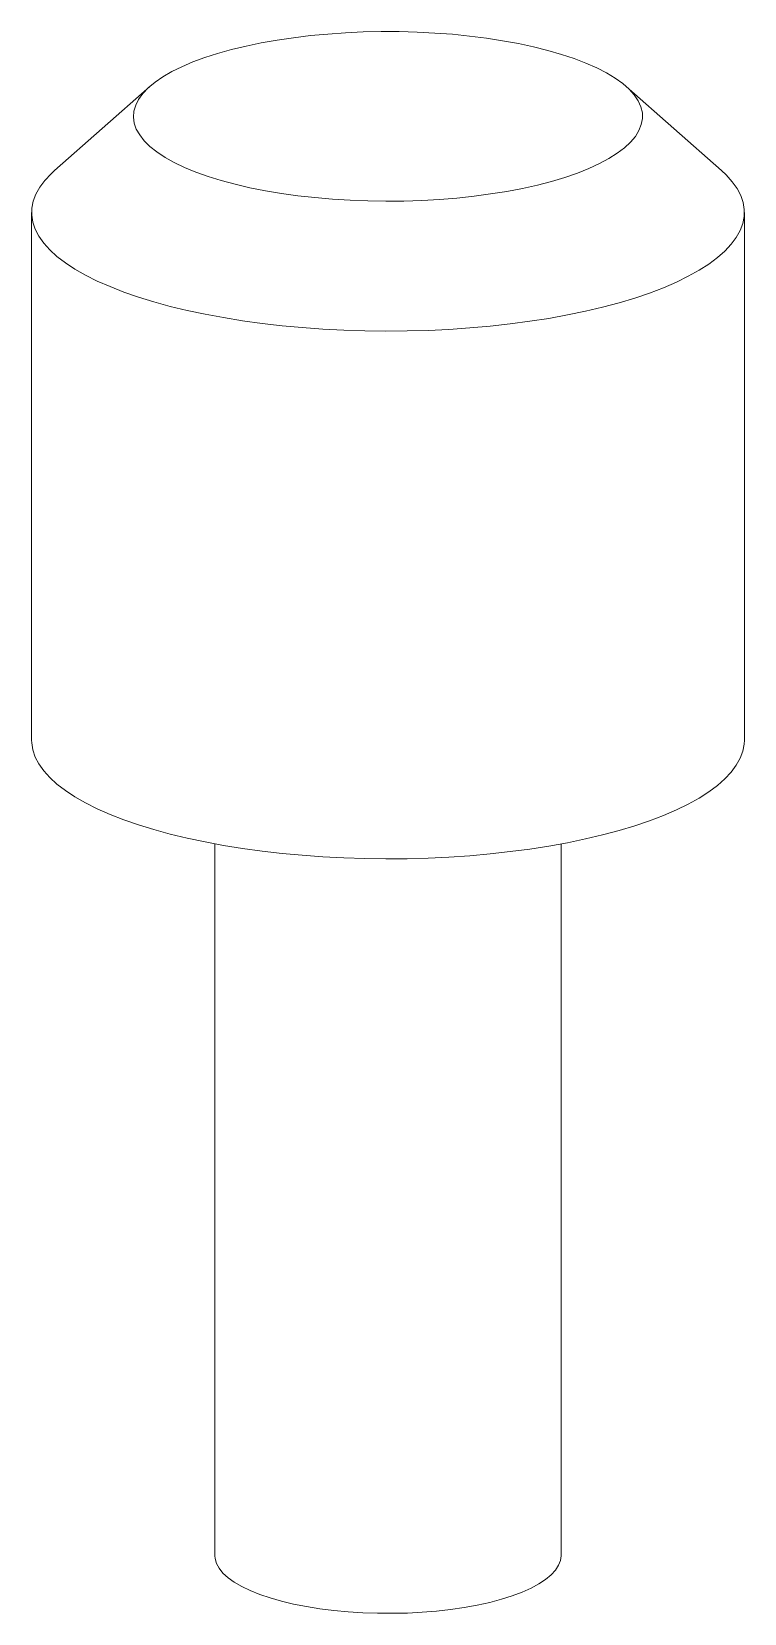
# Paper-space layout '_Dimetric' of a CAD drawing. Header units: millimetres. Extents: x -3.5 to 3.5, y -8.6 to 7.
import ezdxf

# ---------------------------------------------------------------- set-up
doc = ezdxf.new("R2010")
doc.units = ezdxf.units.MM

psp = doc.layouts.new('_Dimetric')

# ---------------------------------------------------------------- linework, layer by layer
at = {"color": 7, "linetype": 'Continuous', "lineweight": 15}
for p, q in [((-2.339, 6.423), (-3.274, 5.598)), ((3.274, 5.598), (2.339, 6.423)), ((-3.5, 5.185), (-3.5, 0)), ((3.5, 0), (3.5, 5.185)), ((-1.7, -1.02), (-1.7, -8.014)), ((1.7, -8.014), (1.7, -1.02))]:
    psp.add_line(p, q, dxfattribs=at)
at = {"color": 7, "linetype": 'Continuous', "lineweight": 15, "flags": 128}
for points in [[(-0.884, 5.349), (-0.717, 5.33), (-0.546, 5.315), (-0.373, 5.304), (-0.197, 5.298), (-0.021, 5.295), (0.155, 5.297), (0.331, 5.302), (0.505, 5.312), (0.676, 5.326), (0.845, 5.344), (1.008, 5.366), (1.167, 5.391), (1.32, 5.421), (1.467, 5.453), (1.606, 5.49), (1.737, 5.529), (1.86, 5.571), (1.973, 5.616), (2.076, 5.664), (2.169, 5.714), (2.252, 5.766), (2.323, 5.82), (2.382, 5.875), (2.43, 5.932), (2.465, 5.99), (2.488, 6.048), (2.499, 6.107), (2.498, 6.165), (2.483, 6.224), (2.457, 6.282), (2.418, 6.34), (2.368, 6.396), (2.305, 6.451), (2.231, 6.504), (2.146, 6.556), (2.05, 6.605), (1.944, 6.652), (1.828, 6.697), (1.703, 6.738), (1.57, 6.777), (1.429, 6.812), (1.281, 6.844), (1.126, 6.872), (0.966, 6.897), (0.801, 6.918), (0.632, 6.935), (0.46, 6.947), (0.285, 6.956), (0.109, 6.961), (-0.067, 6.961), (-0.243, 6.958), (-0.418, 6.95), (-0.591, 6.938), (-0.761, 6.922), (-0.927, 6.902), (-1.089, 6.878), (-1.245, 6.851), (-1.394, 6.82), (-1.537, 6.785), (-1.673, 6.748), (-1.799, 6.707), (-1.917, 6.663), (-2.026, 6.617), (-2.124, 6.568), (-2.212, 6.517), (-2.288, 6.464), (-2.354, 6.409), (-2.407, 6.353), (-2.449, 6.296), (-2.478, 6.238), (-2.495, 6.179), (-2.5, 6.121), (-2.492, 6.062), (-2.472, 6.003), (-2.439, 5.946), (-2.394, 5.889), (-2.338, 5.833), (-2.269, 5.779), (-2.19, 5.726), (-2.099, 5.676), (-1.998, 5.627), (-1.887, 5.582), (-1.767, 5.539), (-1.638, 5.499), (-1.501, 5.462), (-1.356, 5.428), (-1.204, 5.398), (-1.047, 5.371), (-0.884, 5.349)], [(-1.237, 4.094), (-1.429, 4.12), (-1.616, 4.151), (-1.797, 4.184), (-1.972, 4.222), (-2.14, 4.262), (-2.3, 4.306), (-2.452, 4.353), (-2.596, 4.403), (-2.73, 4.456), (-2.855, 4.511), (-2.97, 4.568), (-3.075, 4.628), (-3.168, 4.69), (-3.251, 4.753), (-3.322, 4.818), (-3.381, 4.884), (-3.429, 4.952), (-3.465, 5.02), (-3.488, 5.088), (-3.499, 5.158), (-3.498, 5.227), (-3.484, 5.296), (-3.459, 5.364), (-3.421, 5.432), (-3.371, 5.499), (-3.309, 5.565), (-3.274, 5.598)], [(3.274, 5.598), (3.322, 5.553), (3.381, 5.487), (3.429, 5.419), (3.465, 5.351), (3.488, 5.282), (3.499, 5.213), (3.498, 5.144), (3.484, 5.075), (3.459, 5.007), (3.421, 4.939), (3.371, 4.872), (3.309, 4.805), (3.236, 4.741), (3.151, 4.678), (3.055, 4.616), (2.949, 4.557), (2.832, 4.5), (2.705, 4.445), (2.569, 4.393), (2.424, 4.344), (2.27, 4.297), (2.108, 4.254), (1.939, 4.214), (1.763, 4.178), (1.58, 4.144), (1.393, 4.115), (1.2, 4.089), (1.003, 4.068), (0.803, 4.05), (0.599, 4.036), (0.394, 4.026), (0.187, 4.02), (-0.02, 4.019), (-0.227, 4.021), (-0.434, 4.028), (-0.639, 4.038), (-0.842, 4.053), (-1.041, 4.072), (-1.237, 4.094)], [(-3.5, 0), (-3.499, -0.028), (-3.488, -0.097), (-3.465, -0.166), (-3.429, -0.234), (-3.381, -0.301), (-3.322, -0.367), (-3.251, -0.432), (-3.168, -0.496), (-3.075, -0.557), (-2.97, -0.617), (-2.855, -0.675), (-2.73, -0.73), (-2.596, -0.783), (-2.452, -0.832), (-2.3, -0.879), (-2.14, -0.923), (-1.972, -0.964), (-1.797, -1.001), (-1.616, -1.035), (-1.429, -1.065), (-1.237, -1.091)], [(-1.237, -1.091), (-1.041, -1.114), (-0.842, -1.132), (-0.639, -1.147), (-0.434, -1.158), (-0.227, -1.164), (-0.02, -1.167), (0.187, -1.165), (0.394, -1.159), (0.599, -1.149), (0.803, -1.136), (1.003, -1.118), (1.2, -1.096), (1.393, -1.07), (1.58, -1.041), (1.763, -1.008), (1.939, -0.971), (2.108, -0.931), (2.27, -0.888), (2.424, -0.842), (2.569, -0.792), (2.705, -0.74), (2.832, -0.686), (2.949, -0.628), (3.055, -0.569), (3.151, -0.508), (3.236, -0.445), (3.309, -0.38), (3.371, -0.314), (3.421, -0.247), (3.459, -0.179), (3.484, -0.11), (3.498, -0.041), (3.5, 0)], [(1.7, -8.014), (1.694, -8.06), (1.676, -8.108), (1.646, -8.156), (1.603, -8.203), (1.548, -8.248), (1.482, -8.291), (1.405, -8.333), (1.317, -8.372), (1.22, -8.408), (1.114, -8.442), (0.999, -8.472), (0.877, -8.499), (0.749, -8.523), (0.615, -8.542), (0.477, -8.558), (0.335, -8.569), (0.19, -8.577), (0.044, -8.58), (-0.102, -8.58), (-0.248, -8.574), (-0.391, -8.565), (-0.532, -8.552), (-0.669, -8.535), (-0.801, -8.514), (-0.927, -8.489), (-1.046, -8.461), (-1.157, -8.429), (-1.26, -8.394), (-1.353, -8.357), (-1.437, -8.317), (-1.51, -8.274), (-1.571, -8.23), (-1.621, -8.184), (-1.659, -8.137), (-1.685, -8.089), (-1.698, -8.041), (-1.7, -8.014)]]:
    psp.add_lwpolyline(points, dxfattribs=at)

doc.saveas('drawing.dxf')
